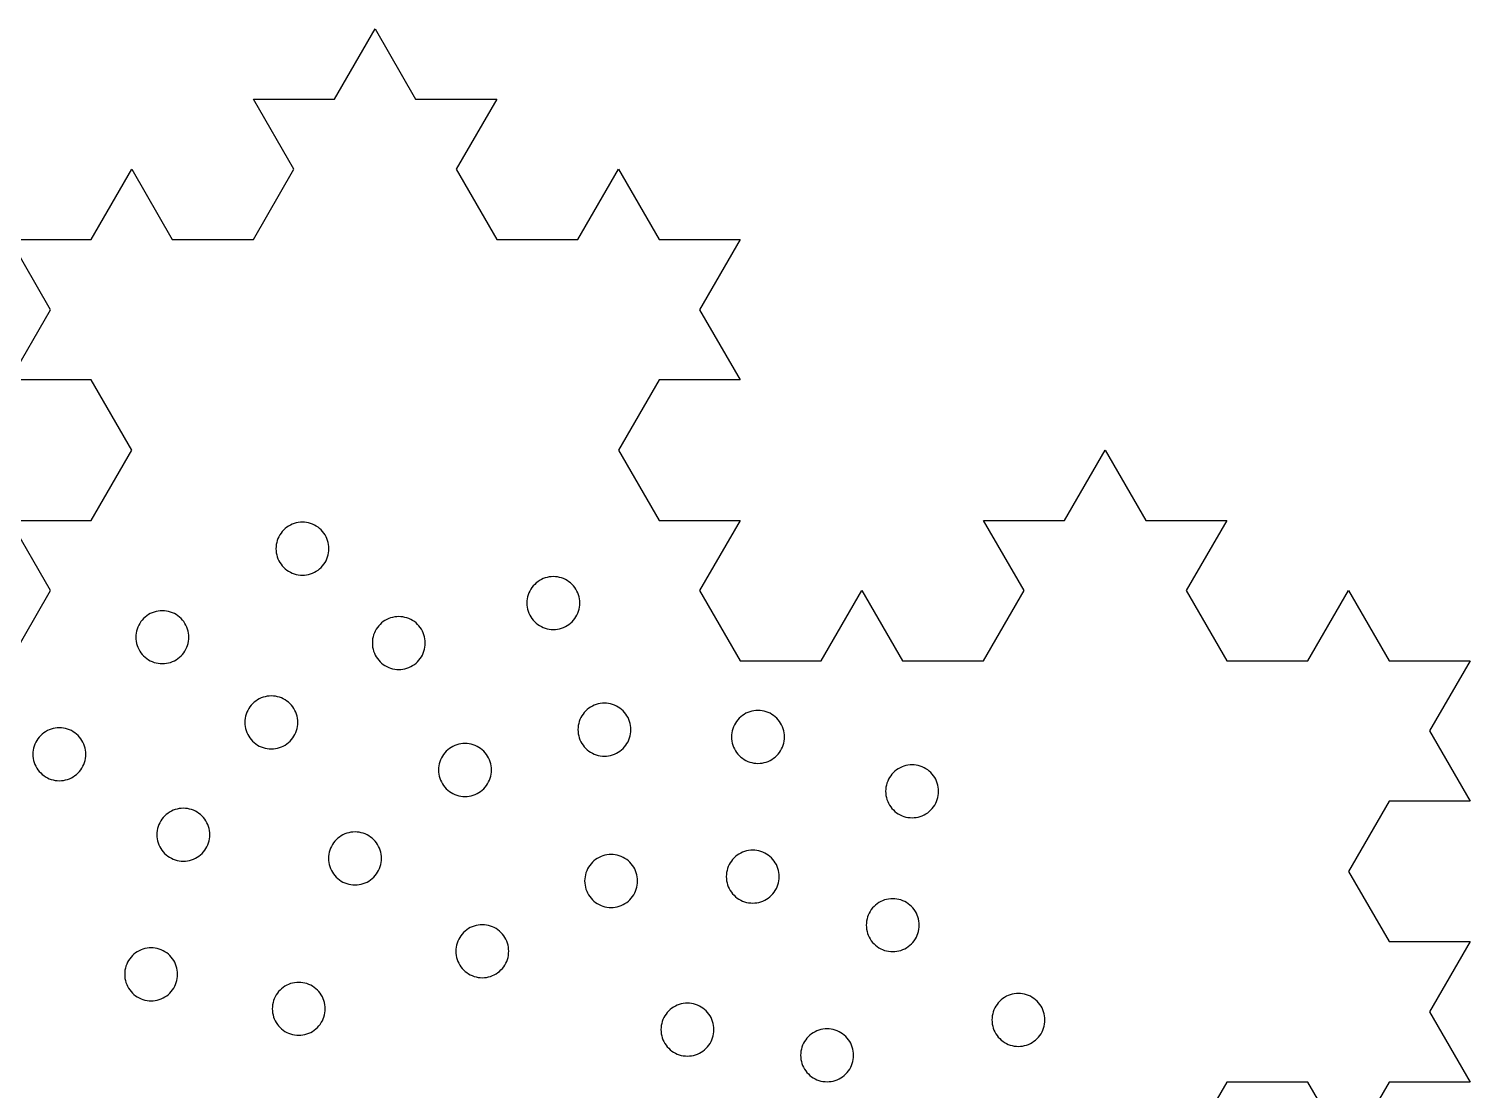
# Model space of a CAD drawing. Header units: millimetres. Extents: x 0 to 377, y 0 to 280.
# Drawn here: x 300.4 to 376.6, y 223.8 to 280 of the extents above; entities that cross this region are included whole.
import ezdxf

# ---------------------------------------------------------------- set-up
doc = ezdxf.new("R2010")
doc.units = ezdxf.units.MM
doc.layers.add('CUT', color=1, linetype='Continuous')

msp = doc.modelspace()

# ---------------------------------------------------------------- linework, layer by layer
at = {"layer": 'CUT'}
msp.add_lwpolyline([(299.369, 246.567), (301.514, 250.281), (299.369, 253.996), (303.659, 253.996), (305.804, 257.711), (303.659, 261.426), (299.369, 261.426), (301.514, 265.141), (299.369, 268.856), (303.659, 268.856), (305.804, 272.57), (307.948, 268.856), (312.238, 268.856), (314.383, 272.57), (312.238, 276.285), (316.527, 276.285), (318.672, 280), (320.817, 276.285), (325.106, 276.285), (325.106, 276.285), (322.962, 272.57), (325.106, 268.856), (329.396, 268.856), (331.541, 272.57), (333.685, 268.856), (337.975, 268.856), (335.83, 265.141), (337.975, 261.426), (333.685, 261.426), (331.541, 257.711), (333.685, 253.996), (337.975, 253.996), (335.83, 250.281), (337.975, 246.567), (342.264, 246.567), (344.409, 250.281), (346.554, 246.567), (350.843, 246.567), (352.988, 250.281), (350.843, 253.996), (355.133, 253.996), (357.278, 257.711), (359.422, 253.996), (363.712, 253.996), (361.567, 250.281), (363.712, 246.567), (368.001, 246.567), (370.146, 250.281), (372.291, 246.567), (376.58, 246.567), (374.436, 242.852), (376.58, 239.137), (372.291, 239.137), (370.146, 235.422), (372.291, 231.707), (376.58, 231.707), (374.436, 227.993), (376.58, 224.278), (372.291, 224.278), (370.146, 220.563), (368.001, 224.278), (363.712, 224.278), (361.567, 220.563)], dxfattribs=at)
for points in [[(316.124, 251.96), (316.162, 252.063), (316.192, 252.169), (316.213, 252.276), (316.226, 252.386), (316.23, 252.495), (316.226, 252.605), (316.213, 252.714), (316.192, 252.822), (316.162, 252.928), (316.124, 253.031), (316.078, 253.131), (316.024, 253.227), (315.963, 253.318), (315.895, 253.405), (315.82, 253.485), (315.74, 253.56), (315.653, 253.628), (315.562, 253.689), (315.466, 253.743), (315.366, 253.789), (315.263, 253.827), (315.157, 253.857), (315.049, 253.878), (314.94, 253.891), (314.83, 253.895), (314.721, 253.891), (314.611, 253.878), (314.504, 253.857), (314.398, 253.827), (314.295, 253.789), (314.195, 253.743), (314.099, 253.689), (314.007, 253.628), (313.921, 253.56), (313.84, 253.485), (313.766, 253.405), (313.698, 253.318), (313.637, 253.227), (313.583, 253.131), (313.537, 253.031), (313.499, 252.928), (313.469, 252.822), (313.448, 252.714), (313.435, 252.605), (313.43, 252.495), (313.435, 252.386), (313.448, 252.276), (313.469, 252.169), (313.499, 252.063), (313.537, 251.96), (313.583, 251.86), (313.637, 251.764), (313.698, 251.672), (313.766, 251.586), (313.84, 251.505), (313.921, 251.431), (314.007, 251.363), (314.099, 251.302), (314.195, 251.248), (314.295, 251.202), (314.398, 251.164), (314.504, 251.134), (314.611, 251.113), (314.721, 251.1), (314.83, 251.095), (314.94, 251.1), (315.049, 251.113), (315.157, 251.134), (315.263, 251.164), (315.366, 251.202), (315.466, 251.248), (315.562, 251.302), (315.653, 251.363), (315.74, 251.431), (315.82, 251.505), (315.895, 251.586), (315.963, 251.672), (316.024, 251.764), (316.078, 251.86), (316.124, 251.96)], [(329.393, 249.083), (329.431, 249.186), (329.461, 249.292), (329.482, 249.4), (329.495, 249.509), (329.5, 249.619), (329.495, 249.729), (329.482, 249.838), (329.461, 249.946), (329.431, 250.051), (329.393, 250.155), (329.347, 250.254), (329.293, 250.35), (329.232, 250.442), (329.164, 250.528), (329.089, 250.609), (329.009, 250.683), (328.922, 250.751), (328.831, 250.813), (328.735, 250.866), (328.635, 250.912), (328.532, 250.95), (328.426, 250.98), (328.319, 251.002), (328.209, 251.014), (328.1, 251.019), (327.99, 251.014), (327.881, 251.002), (327.773, 250.98), (327.667, 250.95), (327.564, 250.912), (327.464, 250.866), (327.368, 250.813), (327.277, 250.751), (327.19, 250.683), (327.11, 250.609), (327.035, 250.528), (326.967, 250.442), (326.906, 250.35), (326.852, 250.254), (326.806, 250.155), (326.768, 250.051), (326.738, 249.946), (326.717, 249.838), (326.704, 249.729), (326.7, 249.619), (326.704, 249.509), (326.717, 249.4), (326.738, 249.292), (326.768, 249.186), (326.806, 249.083), (326.852, 248.983), (326.906, 248.887), (326.967, 248.796), (327.035, 248.71), (327.11, 248.629), (327.19, 248.554), (327.277, 248.486), (327.368, 248.425), (327.464, 248.371), (327.564, 248.325), (327.667, 248.287), (327.773, 248.257), (327.881, 248.236), (327.99, 248.223), (328.1, 248.219), (328.209, 248.223), (328.319, 248.236), (328.426, 248.257), (328.532, 248.287), (328.635, 248.325), (328.735, 248.371), (328.831, 248.425), (328.922, 248.486), (329.009, 248.554), (329.089, 248.629), (329.164, 248.71), (329.232, 248.796), (329.293, 248.887), (329.347, 248.983), (329.393, 249.083)], [(308.715, 247.278), (308.753, 247.381), (308.783, 247.487), (308.804, 247.595), (308.817, 247.704), (308.821, 247.814), (308.817, 247.924), (308.804, 248.033), (308.783, 248.141), (308.753, 248.247), (308.715, 248.35), (308.669, 248.45), (308.615, 248.546), (308.554, 248.637), (308.486, 248.723), (308.411, 248.804), (308.331, 248.879), (308.244, 248.947), (308.153, 249.008), (308.057, 249.061), (307.957, 249.107), (307.854, 249.145), (307.748, 249.175), (307.64, 249.197), (307.531, 249.21), (307.421, 249.214), (307.312, 249.21), (307.202, 249.197), (307.095, 249.175), (306.989, 249.145), (306.886, 249.107), (306.786, 249.061), (306.69, 249.008), (306.599, 248.947), (306.512, 248.879), (306.431, 248.804), (306.357, 248.723), (306.289, 248.637), (306.228, 248.546), (306.174, 248.45), (306.128, 248.35), (306.09, 248.247), (306.06, 248.141), (306.039, 248.033), (306.026, 247.924), (306.021, 247.814), (306.026, 247.704), (306.039, 247.595), (306.06, 247.487), (306.09, 247.381), (306.128, 247.278), (306.174, 247.178), (306.228, 247.083), (306.289, 246.991), (306.357, 246.905), (306.431, 246.824), (306.512, 246.749), (306.599, 246.681), (306.69, 246.62), (306.786, 246.567), (306.886, 246.521), (306.989, 246.483), (307.095, 246.453), (307.202, 246.431), (307.312, 246.418), (307.421, 246.414), (307.531, 246.418), (307.64, 246.431), (307.748, 246.453), (307.854, 246.483), (307.957, 246.521), (308.057, 246.567), (308.153, 246.62), (308.244, 246.681), (308.331, 246.749), (308.411, 246.824), (308.486, 246.905), (308.554, 246.991), (308.615, 247.083), (308.669, 247.178), (308.715, 247.278)], [(321.219, 246.967), (321.257, 247.07), (321.287, 247.176), (321.308, 247.284), (321.321, 247.393), (321.326, 247.503), (321.321, 247.613), (321.308, 247.722), (321.287, 247.83), (321.257, 247.936), (321.219, 248.039), (321.173, 248.139), (321.119, 248.234), (321.058, 248.326), (320.99, 248.412), (320.916, 248.493), (320.835, 248.567), (320.748, 248.636), (320.657, 248.697), (320.561, 248.75), (320.461, 248.796), (320.358, 248.834), (320.252, 248.864), (320.145, 248.886), (320.035, 248.899), (319.926, 248.903), (319.816, 248.899), (319.707, 248.886), (319.599, 248.864), (319.493, 248.834), (319.39, 248.796), (319.29, 248.75), (319.194, 248.697), (319.103, 248.636), (319.016, 248.567), (318.936, 248.493), (318.861, 248.412), (318.793, 248.326), (318.732, 248.234), (318.678, 248.139), (318.632, 248.039), (318.594, 247.936), (318.564, 247.83), (318.543, 247.722), (318.53, 247.613), (318.526, 247.503), (318.53, 247.393), (318.543, 247.284), (318.564, 247.176), (318.594, 247.07), (318.632, 246.967), (318.678, 246.867), (318.732, 246.771), (318.793, 246.68), (318.861, 246.594), (318.936, 246.513), (319.016, 246.438), (319.103, 246.37), (319.194, 246.309), (319.29, 246.256), (319.39, 246.209), (319.493, 246.171), (319.599, 246.142), (319.707, 246.12), (319.816, 246.107), (319.926, 246.103), (320.035, 246.107), (320.145, 246.12), (320.252, 246.142), (320.358, 246.171), (320.461, 246.209), (320.561, 246.256), (320.657, 246.309), (320.748, 246.37), (320.835, 246.438), (320.916, 246.513), (320.99, 246.594), (321.058, 246.68), (321.119, 246.771), (321.173, 246.867), (321.219, 246.967)], [(314.431, 242.668), (314.477, 242.768), (314.515, 242.871), (314.545, 242.977), (314.566, 243.085), (314.579, 243.194), (314.584, 243.304), (314.579, 243.414), (314.566, 243.523), (314.545, 243.631), (314.515, 243.737), (314.477, 243.84), (314.431, 243.939), (314.377, 244.035), (314.316, 244.127), (314.248, 244.213), (314.173, 244.294), (314.093, 244.368), (314.006, 244.437), (313.915, 244.498), (313.819, 244.551), (313.719, 244.597), (313.616, 244.635), (313.51, 244.665), (313.403, 244.687), (313.293, 244.7), (313.184, 244.704), (313.074, 244.7), (312.965, 244.687), (312.857, 244.665), (312.751, 244.635), (312.648, 244.597), (312.548, 244.551), (312.452, 244.498), (312.361, 244.437), (312.274, 244.368), (312.194, 244.294), (312.119, 244.213), (312.051, 244.127), (311.99, 244.035), (311.936, 243.939), (311.89, 243.84), (311.852, 243.737), (311.822, 243.631), (311.801, 243.523), (311.788, 243.414), (311.784, 243.304), (311.788, 243.194), (311.801, 243.085), (311.822, 242.977), (311.852, 242.871), (311.89, 242.768), (311.936, 242.668), (311.99, 242.572), (312.051, 242.481), (312.119, 242.395), (312.194, 242.314), (312.274, 242.239), (312.361, 242.171), (312.452, 242.11), (312.548, 242.057), (312.648, 242.01), (312.751, 241.972), (312.857, 241.943), (312.965, 241.921), (313.074, 241.908), (313.184, 241.904), (313.293, 241.908), (313.403, 241.921), (313.51, 241.943), (313.616, 241.972), (313.719, 242.01), (313.819, 242.057), (313.915, 242.11), (314.006, 242.171), (314.093, 242.239), (314.173, 242.314), (314.248, 242.395), (314.316, 242.481), (314.377, 242.572), (314.431, 242.668)], [(332.046, 242.286), (332.092, 242.386), (332.13, 242.489), (332.16, 242.595), (332.181, 242.703), (332.194, 242.812), (332.199, 242.922), (332.194, 243.031), (332.181, 243.141), (332.16, 243.248), (332.13, 243.354), (332.092, 243.457), (332.046, 243.557), (331.992, 243.653), (331.931, 243.745), (331.863, 243.831), (331.789, 243.912), (331.708, 243.986), (331.622, 244.054), (331.53, 244.115), (331.434, 244.169), (331.334, 244.215), (331.231, 244.253), (331.125, 244.283), (331.018, 244.304), (330.908, 244.317), (330.799, 244.322), (330.689, 244.317), (330.58, 244.304), (330.472, 244.283), (330.366, 244.253), (330.263, 244.215), (330.163, 244.169), (330.067, 244.115), (329.976, 244.054), (329.889, 243.986), (329.809, 243.912), (329.734, 243.831), (329.666, 243.745), (329.605, 243.653), (329.551, 243.557), (329.505, 243.457), (329.467, 243.354), (329.437, 243.248), (329.416, 243.141), (329.403, 243.031), (329.399, 242.922), (329.403, 242.812), (329.416, 242.703), (329.437, 242.595), (329.467, 242.489), (329.505, 242.386), (329.551, 242.286), (329.605, 242.19), (329.666, 242.099), (329.734, 242.012), (329.809, 241.932), (329.889, 241.857), (329.976, 241.789), (330.067, 241.728), (330.163, 241.674), (330.263, 241.628), (330.366, 241.59), (330.472, 241.56), (330.58, 241.539), (330.689, 241.526), (330.799, 241.522), (330.908, 241.526), (331.018, 241.539), (331.125, 241.56), (331.231, 241.59), (331.334, 241.628), (331.434, 241.674), (331.53, 241.728), (331.622, 241.789), (331.708, 241.857), (331.789, 241.932), (331.863, 242.012), (331.931, 242.099), (331.992, 242.19), (332.046, 242.286)], [(340.167, 241.903), (340.213, 242.003), (340.251, 242.106), (340.281, 242.212), (340.302, 242.319), (340.315, 242.428), (340.319, 242.538), (340.315, 242.648), (340.302, 242.757), (340.281, 242.865), (340.251, 242.971), (340.213, 243.074), (340.167, 243.174), (340.113, 243.27), (340.052, 243.361), (339.984, 243.448), (339.909, 243.528), (339.828, 243.603), (339.742, 243.671), (339.651, 243.732), (339.555, 243.786), (339.455, 243.832), (339.352, 243.87), (339.246, 243.9), (339.138, 243.921), (339.029, 243.934), (338.919, 243.938), (338.809, 243.934), (338.7, 243.921), (338.592, 243.9), (338.487, 243.87), (338.383, 243.832), (338.284, 243.786), (338.188, 243.732), (338.096, 243.671), (338.01, 243.603), (337.929, 243.528), (337.855, 243.448), (337.787, 243.361), (337.726, 243.27), (337.672, 243.174), (337.626, 243.074), (337.588, 242.971), (337.558, 242.865), (337.536, 242.757), (337.524, 242.648), (337.519, 242.538), (337.524, 242.428), (337.536, 242.319), (337.558, 242.212), (337.588, 242.106), (337.626, 242.003), (337.672, 241.903), (337.726, 241.807), (337.787, 241.715), (337.855, 241.629), (337.929, 241.548), (338.01, 241.474), (338.096, 241.406), (338.188, 241.345), (338.284, 241.291), (338.383, 241.245), (338.487, 241.207), (338.592, 241.177), (338.7, 241.156), (338.809, 241.143), (338.919, 241.138), (339.029, 241.143), (339.138, 241.156), (339.246, 241.177), (339.352, 241.207), (339.455, 241.245), (339.555, 241.291), (339.651, 241.345), (339.742, 241.406), (339.828, 241.474), (339.909, 241.548), (339.984, 241.629), (340.052, 241.715), (340.113, 241.807), (340.167, 241.903)], [(303.27, 241.086), (303.308, 241.189), (303.338, 241.295), (303.359, 241.402), (303.372, 241.512), (303.377, 241.621), (303.372, 241.731), (303.359, 241.841), (303.338, 241.948), (303.308, 242.054), (303.27, 242.157), (303.224, 242.257), (303.17, 242.353), (303.109, 242.444), (303.041, 242.531), (302.966, 242.611), (302.886, 242.686), (302.799, 242.754), (302.708, 242.815), (302.612, 242.869), (302.512, 242.915), (302.409, 242.953), (302.303, 242.983), (302.196, 243.004), (302.086, 243.017), (301.977, 243.021), (301.867, 243.017), (301.758, 243.004), (301.65, 242.983), (301.544, 242.953), (301.441, 242.915), (301.341, 242.869), (301.245, 242.815), (301.154, 242.754), (301.067, 242.686), (300.987, 242.611), (300.912, 242.531), (300.844, 242.444), (300.783, 242.353), (300.729, 242.257), (300.683, 242.157), (300.645, 242.054), (300.615, 241.948), (300.594, 241.841), (300.581, 241.731), (300.577, 241.621), (300.581, 241.512), (300.594, 241.402), (300.615, 241.295), (300.645, 241.189), (300.683, 241.086), (300.729, 240.986), (300.783, 240.89), (300.844, 240.799), (300.912, 240.712), (300.987, 240.632), (301.067, 240.557), (301.154, 240.489), (301.245, 240.428), (301.341, 240.374), (301.441, 240.328), (301.544, 240.29), (301.65, 240.26), (301.758, 240.239), (301.867, 240.226), (301.977, 240.221), (302.086, 240.226), (302.196, 240.239), (302.303, 240.26), (302.409, 240.29), (302.512, 240.328), (302.612, 240.374), (302.708, 240.428), (302.799, 240.489), (302.886, 240.557), (302.966, 240.632), (303.041, 240.712), (303.109, 240.799), (303.17, 240.89), (303.224, 240.986), (303.27, 241.086)], [(324.719, 240.254), (324.757, 240.357), (324.786, 240.463), (324.808, 240.571), (324.821, 240.68), (324.825, 240.79), (324.821, 240.899), (324.808, 241.009), (324.786, 241.116), (324.757, 241.222), (324.719, 241.325), (324.673, 241.425), (324.619, 241.521), (324.558, 241.613), (324.49, 241.699), (324.415, 241.78), (324.334, 241.854), (324.248, 241.922), (324.157, 241.983), (324.061, 242.037), (323.961, 242.083), (323.858, 242.121), (323.752, 242.151), (323.644, 242.172), (323.535, 242.185), (323.425, 242.19), (323.315, 242.185), (323.206, 242.172), (323.098, 242.151), (322.993, 242.121), (322.889, 242.083), (322.79, 242.037), (322.694, 241.983), (322.602, 241.922), (322.516, 241.854), (322.435, 241.78), (322.361, 241.699), (322.293, 241.613), (322.231, 241.521), (322.178, 241.425), (322.132, 241.325), (322.094, 241.222), (322.064, 241.116), (322.042, 241.009), (322.029, 240.899), (322.025, 240.79), (322.029, 240.68), (322.042, 240.571), (322.064, 240.463), (322.094, 240.357), (322.132, 240.254), (322.178, 240.154), (322.231, 240.058), (322.293, 239.967), (322.361, 239.88), (322.435, 239.8), (322.516, 239.725), (322.602, 239.657), (322.694, 239.596), (322.79, 239.542), (322.889, 239.496), (322.993, 239.458), (323.098, 239.428), (323.206, 239.407), (323.315, 239.394), (323.425, 239.39), (323.535, 239.394), (323.644, 239.407), (323.752, 239.428), (323.858, 239.458), (323.961, 239.496), (324.061, 239.542), (324.157, 239.596), (324.248, 239.657), (324.334, 239.725), (324.415, 239.8), (324.49, 239.88), (324.558, 239.967), (324.619, 240.058), (324.673, 240.154), (324.719, 240.254)], [(348.318, 239.027), (348.364, 239.127), (348.402, 239.23), (348.432, 239.336), (348.453, 239.444), (348.466, 239.553), (348.47, 239.663), (348.466, 239.772), (348.453, 239.882), (348.432, 239.989), (348.402, 240.095), (348.364, 240.198), (348.318, 240.298), (348.264, 240.394), (348.203, 240.485), (348.135, 240.572), (348.06, 240.653), (347.98, 240.727), (347.893, 240.795), (347.802, 240.856), (347.706, 240.91), (347.606, 240.956), (347.503, 240.994), (347.397, 241.024), (347.289, 241.045), (347.18, 241.058), (347.07, 241.063), (346.96, 241.058), (346.851, 241.045), (346.743, 241.024), (346.638, 240.994), (346.535, 240.956), (346.435, 240.91), (346.339, 240.856), (346.247, 240.795), (346.161, 240.727), (346.08, 240.653), (346.006, 240.572), (345.938, 240.485), (345.877, 240.394), (345.823, 240.298), (345.777, 240.198), (345.739, 240.095), (345.709, 239.989), (345.688, 239.882), (345.675, 239.772), (345.67, 239.663), (345.675, 239.553), (345.688, 239.444), (345.709, 239.336), (345.739, 239.23), (345.777, 239.127), (345.823, 239.027), (345.877, 238.931), (345.938, 238.84), (346.006, 238.753), (346.08, 238.673), (346.161, 238.598), (346.247, 238.53), (346.339, 238.469), (346.435, 238.415), (346.535, 238.369), (346.638, 238.331), (346.743, 238.301), (346.851, 238.28), (346.96, 238.267), (347.07, 238.263), (347.18, 238.267), (347.289, 238.28), (347.397, 238.301), (347.503, 238.331), (347.606, 238.369), (347.706, 238.415), (347.802, 238.469), (347.893, 238.53), (347.98, 238.598), (348.06, 238.673), (348.135, 238.753), (348.203, 238.84), (348.264, 238.931), (348.318, 239.027)], [(309.826, 236.826), (309.864, 236.929), (309.894, 237.035), (309.915, 237.143), (309.928, 237.252), (309.932, 237.362), (309.928, 237.472), (309.915, 237.581), (309.894, 237.689), (309.864, 237.795), (309.826, 237.898), (309.78, 237.998), (309.726, 238.094), (309.665, 238.185), (309.597, 238.271), (309.522, 238.352), (309.442, 238.427), (309.355, 238.495), (309.264, 238.556), (309.168, 238.609), (309.068, 238.656), (308.965, 238.694), (308.859, 238.723), (308.751, 238.745), (308.642, 238.758), (308.532, 238.762), (308.422, 238.758), (308.313, 238.745), (308.205, 238.723), (308.1, 238.694), (307.997, 238.656), (307.897, 238.609), (307.801, 238.556), (307.709, 238.495), (307.623, 238.427), (307.542, 238.352), (307.468, 238.271), (307.4, 238.185), (307.339, 238.094), (307.285, 237.998), (307.239, 237.898), (307.201, 237.795), (307.171, 237.689), (307.15, 237.581), (307.137, 237.472), (307.132, 237.362), (307.137, 237.252), (307.15, 237.143), (307.171, 237.035), (307.201, 236.929), (307.239, 236.826), (307.285, 236.727), (307.339, 236.631), (307.4, 236.539), (307.468, 236.453), (307.542, 236.372), (307.623, 236.298), (307.709, 236.229), (307.801, 236.168), (307.897, 236.115), (307.997, 236.069), (308.1, 236.031), (308.205, 236.001), (308.313, 235.979), (308.422, 235.966), (308.532, 235.962), (308.642, 235.966), (308.751, 235.979), (308.859, 236.001), (308.965, 236.031), (309.068, 236.069), (309.168, 236.115), (309.264, 236.168), (309.355, 236.229), (309.442, 236.298), (309.522, 236.372), (309.597, 236.453), (309.665, 236.539), (309.726, 236.631), (309.78, 236.727), (309.826, 236.826)], [(318.903, 235.573), (318.941, 235.676), (318.971, 235.782), (318.993, 235.889), (319.005, 235.999), (319.01, 236.108), (319.005, 236.218), (318.993, 236.327), (318.971, 236.435), (318.941, 236.541), (318.903, 236.644), (318.857, 236.744), (318.803, 236.84), (318.742, 236.931), (318.674, 237.018), (318.6, 237.098), (318.519, 237.173), (318.433, 237.241), (318.341, 237.302), (318.245, 237.356), (318.146, 237.402), (318.042, 237.44), (317.937, 237.47), (317.829, 237.491), (317.72, 237.504), (317.61, 237.508), (317.5, 237.504), (317.391, 237.491), (317.283, 237.47), (317.177, 237.44), (317.074, 237.402), (316.974, 237.356), (316.878, 237.302), (316.787, 237.241), (316.701, 237.173), (316.62, 237.098), (316.545, 237.018), (316.477, 236.931), (316.416, 236.84), (316.362, 236.744), (316.316, 236.644), (316.278, 236.541), (316.248, 236.435), (316.227, 236.327), (316.214, 236.218), (316.21, 236.108), (316.214, 235.999), (316.227, 235.889), (316.248, 235.782), (316.278, 235.676), (316.316, 235.573), (316.362, 235.473), (316.416, 235.377), (316.477, 235.286), (316.545, 235.199), (316.62, 235.119), (316.701, 235.044), (316.787, 234.976), (316.878, 234.915), (316.974, 234.861), (317.074, 234.815), (317.177, 234.777), (317.283, 234.747), (317.391, 234.726), (317.5, 234.713), (317.61, 234.708), (317.72, 234.713), (317.829, 234.726), (317.937, 234.747), (318.042, 234.777), (318.146, 234.815), (318.245, 234.861), (318.341, 234.915), (318.433, 234.976), (318.519, 235.044), (318.6, 235.119), (318.674, 235.199), (318.742, 235.286), (318.803, 235.377), (318.857, 235.473), (318.903, 235.573)], [(332.448, 234.381), (332.486, 234.484), (332.516, 234.59), (332.537, 234.697), (332.55, 234.807), (332.554, 234.916), (332.55, 235.026), (332.537, 235.136), (332.516, 235.243), (332.486, 235.349), (332.448, 235.452), (332.402, 235.552), (332.348, 235.648), (332.287, 235.739), (332.219, 235.826), (332.144, 235.906), (332.064, 235.981), (331.977, 236.049), (331.886, 236.11), (331.79, 236.164), (331.69, 236.21), (331.587, 236.248), (331.481, 236.278), (331.373, 236.299), (331.264, 236.312), (331.154, 236.316), (331.045, 236.312), (330.935, 236.299), (330.828, 236.278), (330.722, 236.248), (330.619, 236.21), (330.519, 236.164), (330.423, 236.11), (330.332, 236.049), (330.245, 235.981), (330.164, 235.906), (330.09, 235.826), (330.022, 235.739), (329.961, 235.648), (329.907, 235.552), (329.861, 235.452), (329.823, 235.349), (329.793, 235.243), (329.772, 235.136), (329.759, 235.026), (329.754, 234.916), (329.759, 234.807), (329.772, 234.697), (329.793, 234.59), (329.823, 234.484), (329.861, 234.381), (329.907, 234.281), (329.961, 234.185), (330.022, 234.094), (330.09, 234.007), (330.164, 233.927), (330.245, 233.852), (330.332, 233.784), (330.423, 233.723), (330.519, 233.669), (330.619, 233.623), (330.722, 233.585), (330.828, 233.555), (330.935, 233.534), (331.045, 233.521), (331.154, 233.516), (331.264, 233.521), (331.373, 233.534), (331.481, 233.555), (331.587, 233.585), (331.69, 233.623), (331.79, 233.669), (331.886, 233.723), (331.977, 233.784), (332.064, 233.852), (332.144, 233.927), (332.219, 234.007), (332.287, 234.094), (332.348, 234.185), (332.402, 234.281), (332.448, 234.381)], [(339.936, 234.612), (339.974, 234.715), (340.004, 234.821), (340.025, 234.929), (340.038, 235.038), (340.042, 235.148), (340.038, 235.258), (340.025, 235.367), (340.004, 235.474), (339.974, 235.58), (339.936, 235.683), (339.89, 235.783), (339.836, 235.879), (339.775, 235.971), (339.707, 236.057), (339.632, 236.138), (339.552, 236.212), (339.465, 236.28), (339.374, 236.341), (339.278, 236.395), (339.178, 236.441), (339.075, 236.479), (338.969, 236.509), (338.861, 236.53), (338.752, 236.543), (338.642, 236.548), (338.533, 236.543), (338.423, 236.53), (338.316, 236.509), (338.21, 236.479), (338.107, 236.441), (338.007, 236.395), (337.911, 236.341), (337.82, 236.28), (337.733, 236.212), (337.653, 236.138), (337.578, 236.057), (337.51, 235.971), (337.449, 235.879), (337.395, 235.783), (337.349, 235.683), (337.311, 235.58), (337.281, 235.474), (337.26, 235.367), (337.247, 235.258), (337.242, 235.148), (337.247, 235.038), (337.26, 234.929), (337.281, 234.821), (337.311, 234.715), (337.349, 234.612), (337.395, 234.512), (337.449, 234.416), (337.51, 234.325), (337.578, 234.238), (337.653, 234.158), (337.733, 234.083), (337.82, 234.015), (337.911, 233.954), (338.007, 233.9), (338.107, 233.854), (338.21, 233.816), (338.316, 233.786), (338.423, 233.765), (338.533, 233.752), (338.642, 233.748), (338.752, 233.752), (338.861, 233.765), (338.969, 233.786), (339.075, 233.816), (339.178, 233.854), (339.278, 233.9), (339.374, 233.954), (339.465, 234.015), (339.552, 234.083), (339.632, 234.158), (339.707, 234.238), (339.775, 234.325), (339.836, 234.416), (339.89, 234.512), (339.936, 234.612)], [(347.339, 232.043), (347.377, 232.146), (347.407, 232.251), (347.429, 232.359), (347.442, 232.468), (347.446, 232.578), (347.442, 232.688), (347.429, 232.797), (347.407, 232.905), (347.377, 233.011), (347.339, 233.114), (347.293, 233.214), (347.24, 233.31), (347.178, 233.401), (347.11, 233.488), (347.036, 233.568), (346.955, 233.643), (346.869, 233.711), (346.777, 233.772), (346.681, 233.826), (346.582, 233.872), (346.478, 233.91), (346.373, 233.94), (346.265, 233.961), (346.156, 233.974), (346.046, 233.978), (345.936, 233.974), (345.827, 233.961), (345.719, 233.94), (345.613, 233.91), (345.51, 233.872), (345.41, 233.826), (345.314, 233.772), (345.223, 233.711), (345.137, 233.643), (345.056, 233.568), (344.981, 233.488), (344.913, 233.401), (344.852, 233.31), (344.798, 233.214), (344.752, 233.114), (344.714, 233.011), (344.685, 232.905), (344.663, 232.797), (344.65, 232.688), (344.646, 232.578), (344.65, 232.468), (344.663, 232.359), (344.685, 232.251), (344.714, 232.146), (344.752, 232.043), (344.798, 231.943), (344.852, 231.847), (344.913, 231.755), (344.981, 231.669), (345.056, 231.588), (345.137, 231.514), (345.223, 231.446), (345.314, 231.385), (345.41, 231.331), (345.51, 231.285), (345.613, 231.247), (345.719, 231.217), (345.827, 231.196), (345.936, 231.183), (346.046, 231.178), (346.156, 231.183), (346.265, 231.196), (346.373, 231.217), (346.478, 231.247), (346.582, 231.285), (346.681, 231.331), (346.777, 231.385), (346.869, 231.446), (346.955, 231.514), (347.036, 231.588), (347.11, 231.669), (347.178, 231.755), (347.24, 231.847), (347.293, 231.943), (347.339, 232.043)], [(325.633, 230.665), (325.671, 230.768), (325.7, 230.873), (325.722, 230.981), (325.735, 231.09), (325.739, 231.2), (325.735, 231.31), (325.722, 231.419), (325.7, 231.527), (325.671, 231.633), (325.633, 231.736), (325.586, 231.836), (325.533, 231.932), (325.472, 232.023), (325.404, 232.11), (325.329, 232.19), (325.248, 232.265), (325.162, 232.333), (325.071, 232.394), (324.975, 232.448), (324.875, 232.494), (324.772, 232.532), (324.666, 232.562), (324.558, 232.583), (324.449, 232.596), (324.339, 232.6), (324.229, 232.596), (324.12, 232.583), (324.012, 232.562), (323.906, 232.532), (323.803, 232.494), (323.703, 232.448), (323.608, 232.394), (323.516, 232.333), (323.43, 232.265), (323.349, 232.19), (323.275, 232.11), (323.206, 232.023), (323.145, 231.932), (323.092, 231.836), (323.046, 231.736), (323.008, 231.633), (322.978, 231.527), (322.956, 231.419), (322.943, 231.31), (322.939, 231.2), (322.943, 231.09), (322.956, 230.981), (322.978, 230.873), (323.008, 230.768), (323.046, 230.665), (323.092, 230.565), (323.145, 230.469), (323.206, 230.377), (323.275, 230.291), (323.349, 230.21), (323.43, 230.136), (323.516, 230.068), (323.608, 230.007), (323.703, 229.953), (323.803, 229.907), (323.906, 229.869), (324.012, 229.839), (324.12, 229.818), (324.229, 229.805), (324.339, 229.8), (324.449, 229.805), (324.558, 229.818), (324.666, 229.839), (324.772, 229.869), (324.875, 229.907), (324.975, 229.953), (325.071, 230.007), (325.162, 230.068), (325.248, 230.136), (325.329, 230.21), (325.404, 230.291), (325.472, 230.377), (325.533, 230.469), (325.586, 230.565), (325.633, 230.665)], [(308.122, 229.443), (308.16, 229.547), (308.19, 229.652), (308.212, 229.76), (308.225, 229.869), (308.229, 229.979), (308.225, 230.089), (308.212, 230.198), (308.19, 230.306), (308.16, 230.412), (308.122, 230.515), (308.076, 230.615), (308.023, 230.711), (307.961, 230.802), (307.893, 230.888), (307.819, 230.969), (307.738, 231.044), (307.652, 231.112), (307.56, 231.173), (307.464, 231.227), (307.365, 231.273), (307.261, 231.311), (307.156, 231.341), (307.048, 231.362), (306.939, 231.375), (306.829, 231.379), (306.719, 231.375), (306.61, 231.362), (306.502, 231.341), (306.396, 231.311), (306.293, 231.273), (306.193, 231.227), (306.097, 231.173), (306.006, 231.112), (305.92, 231.044), (305.839, 230.969), (305.764, 230.888), (305.696, 230.802), (305.635, 230.711), (305.581, 230.615), (305.535, 230.515), (305.497, 230.412), (305.468, 230.306), (305.446, 230.198), (305.433, 230.089), (305.429, 229.979), (305.433, 229.869), (305.446, 229.76), (305.468, 229.652), (305.497, 229.547), (305.535, 229.443), (305.581, 229.344), (305.635, 229.248), (305.696, 229.156), (305.764, 229.07), (305.839, 228.989), (305.92, 228.915), (306.006, 228.847), (306.097, 228.786), (306.193, 228.732), (306.293, 228.686), (306.396, 228.648), (306.502, 228.618), (306.61, 228.596), (306.719, 228.584), (306.829, 228.579), (306.939, 228.584), (307.048, 228.596), (307.156, 228.618), (307.261, 228.648), (307.365, 228.686), (307.464, 228.732), (307.56, 228.786), (307.652, 228.847), (307.738, 228.915), (307.819, 228.989), (307.893, 229.07), (307.961, 229.156), (308.023, 229.248), (308.076, 229.344), (308.122, 229.443)], [(315.928, 227.617), (315.966, 227.72), (315.996, 227.826), (316.017, 227.934), (316.03, 228.043), (316.035, 228.153), (316.03, 228.263), (316.017, 228.372), (315.996, 228.48), (315.966, 228.586), (315.928, 228.689), (315.882, 228.789), (315.828, 228.885), (315.767, 228.976), (315.699, 229.062), (315.625, 229.143), (315.544, 229.218), (315.457, 229.286), (315.366, 229.347), (315.27, 229.401), (315.17, 229.447), (315.067, 229.485), (314.961, 229.514), (314.854, 229.536), (314.744, 229.549), (314.635, 229.553), (314.525, 229.549), (314.416, 229.536), (314.308, 229.514), (314.202, 229.485), (314.099, 229.447), (313.999, 229.401), (313.903, 229.347), (313.812, 229.286), (313.725, 229.218), (313.645, 229.143), (313.57, 229.062), (313.502, 228.976), (313.441, 228.885), (313.387, 228.789), (313.341, 228.689), (313.303, 228.586), (313.273, 228.48), (313.252, 228.372), (313.239, 228.263), (313.235, 228.153), (313.239, 228.043), (313.252, 227.934), (313.273, 227.826), (313.303, 227.72), (313.341, 227.617), (313.387, 227.518), (313.441, 227.422), (313.502, 227.33), (313.57, 227.244), (313.645, 227.163), (313.725, 227.089), (313.812, 227.02), (313.903, 226.959), (313.999, 226.906), (314.099, 226.86), (314.202, 226.822), (314.308, 226.792), (314.416, 226.77), (314.525, 226.757), (314.635, 226.753), (314.744, 226.757), (314.854, 226.77), (314.961, 226.792), (315.067, 226.822), (315.17, 226.86), (315.27, 226.906), (315.366, 226.959), (315.457, 227.02), (315.544, 227.089), (315.625, 227.163), (315.699, 227.244), (315.767, 227.33), (315.828, 227.422), (315.882, 227.518), (315.928, 227.617)], [(353.986, 227.031), (354.024, 227.134), (354.054, 227.24), (354.075, 227.347), (354.088, 227.457), (354.092, 227.566), (354.088, 227.676), (354.075, 227.785), (354.054, 227.893), (354.024, 227.999), (353.986, 228.102), (353.94, 228.202), (353.886, 228.298), (353.825, 228.389), (353.757, 228.476), (353.682, 228.556), (353.602, 228.631), (353.515, 228.699), (353.424, 228.76), (353.328, 228.814), (353.228, 228.86), (353.125, 228.898), (353.019, 228.928), (352.911, 228.949), (352.802, 228.962), (352.692, 228.966), (352.583, 228.962), (352.473, 228.949), (352.366, 228.928), (352.26, 228.898), (352.157, 228.86), (352.057, 228.814), (351.961, 228.76), (351.87, 228.699), (351.783, 228.631), (351.702, 228.556), (351.628, 228.476), (351.56, 228.389), (351.499, 228.298), (351.445, 228.202), (351.399, 228.102), (351.361, 227.999), (351.331, 227.893), (351.31, 227.785), (351.297, 227.676), (351.292, 227.566), (351.297, 227.457), (351.31, 227.347), (351.331, 227.24), (351.361, 227.134), (351.399, 227.031), (351.445, 226.931), (351.499, 226.835), (351.56, 226.744), (351.628, 226.657), (351.702, 226.577), (351.783, 226.502), (351.87, 226.434), (351.961, 226.373), (352.057, 226.319), (352.157, 226.273), (352.26, 226.235), (352.366, 226.205), (352.473, 226.184), (352.583, 226.171), (352.692, 226.166), (352.802, 226.171), (352.911, 226.184), (353.019, 226.205), (353.125, 226.235), (353.228, 226.273), (353.328, 226.319), (353.424, 226.373), (353.515, 226.434), (353.602, 226.502), (353.682, 226.577), (353.757, 226.657), (353.825, 226.744), (353.886, 226.835), (353.94, 226.931), (353.986, 227.031)], [(336.482, 226.518), (336.52, 226.621), (336.55, 226.727), (336.571, 226.834), (336.584, 226.944), (336.589, 227.053), (336.584, 227.163), (336.571, 227.272), (336.55, 227.38), (336.52, 227.486), (336.482, 227.589), (336.436, 227.689), (336.382, 227.785), (336.321, 227.876), (336.253, 227.963), (336.179, 228.043), (336.098, 228.118), (336.011, 228.186), (335.92, 228.247), (335.824, 228.301), (335.724, 228.347), (335.621, 228.385), (335.515, 228.415), (335.408, 228.436), (335.298, 228.449), (335.189, 228.453), (335.079, 228.449), (334.97, 228.436), (334.862, 228.415), (334.756, 228.385), (334.653, 228.347), (334.553, 228.301), (334.457, 228.247), (334.366, 228.186), (334.279, 228.118), (334.199, 228.043), (334.124, 227.963), (334.056, 227.876), (333.995, 227.785), (333.941, 227.689), (333.895, 227.589), (333.857, 227.486), (333.827, 227.38), (333.806, 227.272), (333.793, 227.163), (333.789, 227.053), (333.793, 226.944), (333.806, 226.834), (333.827, 226.727), (333.857, 226.621), (333.895, 226.518), (333.941, 226.418), (333.995, 226.322), (334.056, 226.23), (334.124, 226.144), (334.199, 226.063), (334.279, 225.989), (334.366, 225.921), (334.457, 225.86), (334.553, 225.806), (334.653, 225.76), (334.756, 225.722), (334.862, 225.692), (334.97, 225.671), (335.079, 225.658), (335.189, 225.653), (335.298, 225.658), (335.408, 225.671), (335.515, 225.692), (335.621, 225.722), (335.724, 225.76), (335.824, 225.806), (335.92, 225.86), (336.011, 225.921), (336.098, 225.989), (336.179, 226.063), (336.253, 226.144), (336.321, 226.23), (336.382, 226.322), (336.436, 226.418), (336.482, 226.518)], [(343.868, 225.16), (343.906, 225.263), (343.936, 225.369), (343.957, 225.477), (343.97, 225.586), (343.974, 225.696), (343.97, 225.805), (343.957, 225.915), (343.936, 226.022), (343.906, 226.128), (343.868, 226.231), (343.822, 226.331), (343.768, 226.427), (343.707, 226.518), (343.639, 226.605), (343.564, 226.686), (343.483, 226.76), (343.397, 226.828), (343.306, 226.889), (343.21, 226.943), (343.11, 226.989), (343.007, 227.027), (342.901, 227.057), (342.793, 227.078), (342.684, 227.091), (342.574, 227.096), (342.464, 227.091), (342.355, 227.078), (342.247, 227.057), (342.142, 227.027), (342.038, 226.989), (341.939, 226.943), (341.843, 226.889), (341.751, 226.828), (341.665, 226.76), (341.584, 226.686), (341.51, 226.605), (341.442, 226.518), (341.38, 226.427), (341.327, 226.331), (341.281, 226.231), (341.243, 226.128), (341.213, 226.022), (341.191, 225.915), (341.179, 225.805), (341.174, 225.696), (341.179, 225.586), (341.191, 225.477), (341.213, 225.369), (341.243, 225.263), (341.281, 225.16), (341.327, 225.06), (341.38, 224.964), (341.442, 224.873), (341.51, 224.786), (341.584, 224.706), (341.665, 224.631), (341.751, 224.563), (341.843, 224.502), (341.939, 224.448), (342.038, 224.402), (342.142, 224.364), (342.247, 224.334), (342.355, 224.313), (342.464, 224.3), (342.574, 224.296), (342.684, 224.3), (342.793, 224.313), (342.901, 224.334), (343.007, 224.364), (343.11, 224.402), (343.21, 224.448), (343.306, 224.502), (343.397, 224.563), (343.483, 224.631), (343.564, 224.706), (343.639, 224.786), (343.707, 224.873), (343.768, 224.964), (343.822, 225.06), (343.868, 225.16)]]:
    msp.add_lwpolyline(points, close=True, dxfattribs=at)

doc.saveas('drawing.dxf')
